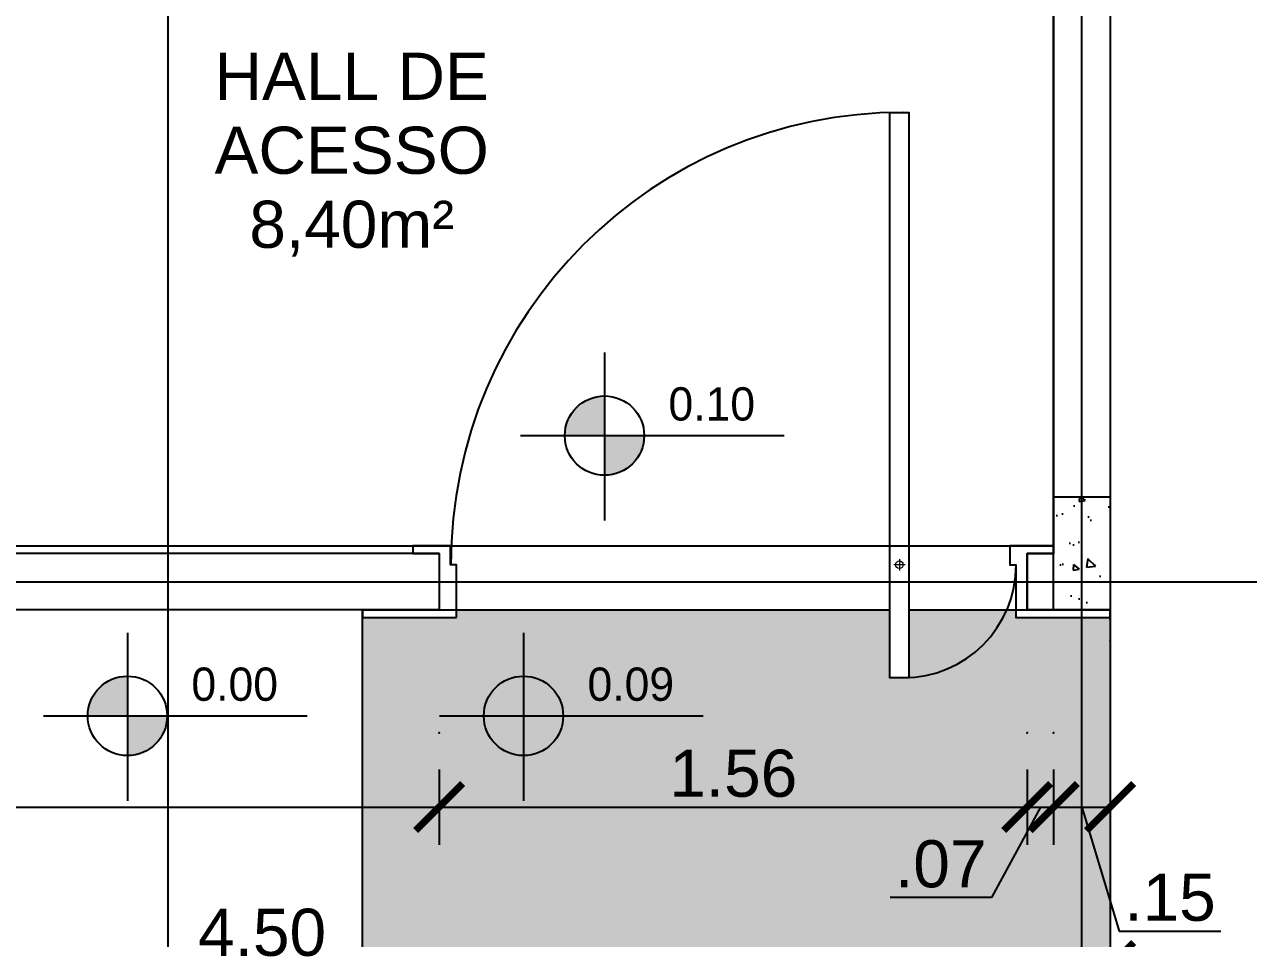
# Model space of a CAD drawing. Header units: metres. Extents: x 97 to 197, y 104 to 205.
# Drawn here: x 105.196 to 108.443, y 111.296 to 113.72 of the extents above; entities that cross this region are included whole.
import ezdxf

# ---------------------------------------------------------------- set-up
doc = ezdxf.new("R2010")
doc.units = ezdxf.units.M
doc.linetypes.add('ACAD_ISO10W100', pattern=[18, 12, -3, 0, -3])
doc.layers.get('0').update_dxf_attribs({"plot": 0})
doc.layers.add('00-AUX2', color=30, linetype='Continuous', plot=False)
doc.layers.add('01-Defpoints', color=7, linetype='Continuous', plot=False)
for name, color, linetype in [('1-ALV_CORTE', 5, 'Continuous'), ('11-ESQ_CORTE', 3, 'Continuous'), ('13-EST_PILARES', 6, 'Continuous'), ('15-COTAS', 14, 'Continuous'), ('16-EIXOS', 253, 'ACAD_ISO10W100'), ('18-HATCH', 1, 'Continuous'), ('5-PISO', 1, 'Continuous')]:
    doc.layers.add(name, color=color, linetype=linetype)
doc.layers.add('17-TEXTO', color=1, linetype='Continuous', lineweight=9)
doc.layers.add('A-DETL-THIN', color=151, linetype='Continuous', lineweight=18, plot=False)
doc.styles.add('Arial', font='arial.ttf', dxfattribs={"height": 125})
doc.styles.add('GRAF', font='GRAF.SHX')
doc.styles.get("Standard").update_dxf_attribs({"font": 'arial.ttf', "height": 2.5})
doc.dimstyles.new('COTA ANOTATIVA', dxfattribs={"dimtxt": 2.5, "dimasz": 2.5, "dimexe": 2, "dimexo": 1, "dimgap": 0.5, "dimtad": 1, "dimzin": 4, "dimdsep": 46, "dimtxsty": 'Standard', "dimblk": 'ARCHTICK', "dimcen": 1, "dimclrd": 256, "dimclre": 256, "dimclrt": 256, "dimazin": 0, "dimtfac": 1, "dimtofl": 0, "dimtmove": 1, "dimatfit": 3, "dimldrblk": 'DOT', "dimfxl": 2, "dimfxlon": 1, "dimtolj": 1, "dimtzin": 0, "dimarcsym": 0})

# ---------------------------------------------------------------- blocks, each defined once
blk = doc.blocks.new('PORTA_ACESSO')
at = {"layer": '1-ALV_CORTE'}
for p, q in [((-1.53, 0.15), (-1.53, 0)), ((0.03, 0.15), (0.03, 0))]:
    blk.add_line(p, q, dxfattribs=at)
at = {"layer": '11-ESQ_CORTE'}
blk.add_lwpolyline([(-0.2842, 0.12), (-0.2842, -0.18), (-0.3342, -0.18), (-0.3342, 1.32), (-0.2842, 1.32)], close=True, dxfattribs=at)
at = {"layer": '11-ESQ_CORTE', "ltscale": 0.1}
for points in [[(-1.4839, -0.02), (-1.4839, 0.12), (-1.5, 0.12), (-1.5, 0.17), (-1.6, 0.17), (-1.6, 0.15), (-1.53, 0.15), (-1.53, 0), (-1.7339, 0), (-1.7339, -0.02)], [(-0.0161, 0.17), (-0.0161, 0.12), (0, 0.12), (0, -0.02), (0.25, -0.02), (0.25, 0), (0.03, 0), (0.03, 0.15), (0.1, 0.15), (0.1, 0.17)]]:
    blk.add_lwpolyline(points, close=True, dxfattribs=at)
at = {"layer": '5-PISO', "color": 251, "true_color": 0x636466}
for radius, start, end in [(1.2, 90, 180), (0.3, 270, 0)]:
    blk.add_arc((-0.2992, 0.12), radius, start, end, dxfattribs=at)
at = {"layer": 'A-DETL-THIN'}
for p, q in [((-0.3092, 0.135), (-0.3092, 0.105)), ((-0.2942, 0.12), (-0.3242, 0.12))]:
    blk.add_line(p, q, dxfattribs=at)
blk.add_circle((-0.3092, 0.12), 0.01, dxfattribs=at)
blk = doc.blocks.new('NIVEL01')
at = {"layer": '15-COTAS', "true_color": 0x000000}
h = blk.add_hatch(color=18, dxfattribs=at)
h.dxf.hatch_style = 1
h.paths.add_polyline_path([(0, 0.1504, 0.414214), (-0.1504, 0), (0, 0)])
h.paths.add_polyline_path([(0.1504, 0), (0, 0), (0, -0.1504, 0.414214)])
for p, q in [((0, 0.3151), (0, -0.3222)), ((-0.3186, 0), (0.6814, 0))]:
    blk.add_line(p, q)
blk.add_circle((0, 0), 0.1504)
at = {"style": 'GRAF'}
blk.add_attdef('ELEV', (0.2425, 0.0571), '', height=0.1261, dxfattribs=at)
blk = doc.blocks.new('_ArchTick')
at = {"color": 0, "linetype": 'ByBlock', "const_width": 0.15}
blk.add_lwpolyline([(-0.5, -0.5), (0.5, 0.5)], dxfattribs=at)
blk = doc.blocks.new('*D225')
at = {"layer": '01-Defpoints', "color": 0, "transparency": 16777216}
for p in [(103.576, 112.0857), (108.076, 112.0857), (108.076, 111.2226)]:
    blk.add_point(p, dxfattribs=at)
at = {"layer": '15-COTAS', "lineweight": -2, "transparency": 16777216}
for p, q in [((103.576, 111.3226), (103.576, 111.1226)), ((108.076, 111.3226), (108.076, 111.1226)), ((103.576, 111.2226), (108.076, 111.2226))]:
    blk.add_line(p, q, dxfattribs=at)
at = {"layer": '15-COTAS', "lineweight": -2, "transparency": 16777216, "xscale": 0.125, "yscale": 0.125, "zscale": 0.125, "rotation": 180}
blk.add_blockref('_ArchTick', (103.576, 111.2226), dxfattribs=at)
at = {"layer": '15-COTAS', "lineweight": -2, "transparency": 16777216, "xscale": 0.125, "yscale": 0.125, "zscale": 0.125}
blk.add_blockref('_ArchTick', (108.076, 111.2226), dxfattribs=at)
at = {"layer": '15-COTAS', "transparency": 16777216, "insert": (105.826, 111.3114), "char_height": 0.125, "attachment_point": 5}
blk.add_mtext('\\A1;4.50', dxfattribs=at)
blk = doc.blocks.new('_Dot')
at = {"color": 0, "linetype": 'ByBlock', "lineweight": -2}
blk.add_line((-0.5, 0), (-1, 0), dxfattribs=at)
at = {"color": 0, "linetype": 'ByBlock', "const_width": 0.5}
blk.add_lwpolyline([(-0.25, 0, 1), (0.25, 0, 1)], format="xyb", close=True, dxfattribs=at)
blk = doc.blocks.new('*D227')
at = {"layer": '01-Defpoints', "color": 0, "transparency": 16777216}
for p in [(103.726, 111.9916), (106.296, 111.8416), (106.296, 111.6444)]:
    blk.add_point(p, dxfattribs=at)
at = {"layer": '15-COTAS', "lineweight": -2, "transparency": 16777216}
for p, q in [((103.726, 111.7444), (103.726, 111.5444)), ((106.296, 111.7444), (106.296, 111.5444)), ((103.726, 111.6444), (106.296, 111.6444))]:
    blk.add_line(p, q, dxfattribs=at)
at = {"layer": '15-COTAS', "lineweight": -2, "transparency": 16777216, "xscale": 0.125, "yscale": 0.125, "zscale": 0.125, "rotation": 180}
blk.add_blockref('_ArchTick', (103.726, 111.6444), dxfattribs=at)
at = {"layer": '15-COTAS', "lineweight": -2, "transparency": 16777216, "xscale": 0.125, "yscale": 0.125, "zscale": 0.125}
blk.add_blockref('_ArchTick', (106.296, 111.6444), dxfattribs=at)
at = {"layer": '15-COTAS', "transparency": 16777216, "insert": (105.011, 111.7333), "char_height": 0.125, "attachment_point": 5}
blk.add_mtext('\\A1;2.57', dxfattribs=at)
blk = doc.blocks.new('*D228')
at = {"layer": '01-Defpoints', "color": 0, "transparency": 16777216}
for p in [(106.296, 111.8416), (107.856, 111.8416), (107.856, 111.6444)]:
    blk.add_point(p, dxfattribs=at)
at = {"layer": '15-COTAS', "lineweight": -2, "transparency": 16777216}
for p, q in [((106.296, 111.7444), (106.296, 111.5444)), ((107.856, 111.7444), (107.856, 111.5444)), ((106.296, 111.6444), (107.856, 111.6444))]:
    blk.add_line(p, q, dxfattribs=at)
at = {"layer": '15-COTAS', "lineweight": -2, "transparency": 16777216, "xscale": 0.125, "yscale": 0.125, "zscale": 0.125, "rotation": 180}
blk.add_blockref('_ArchTick', (106.296, 111.6444), dxfattribs=at)
at = {"layer": '15-COTAS', "lineweight": -2, "transparency": 16777216, "xscale": 0.125, "yscale": 0.125, "zscale": 0.125}
blk.add_blockref('_ArchTick', (107.856, 111.6444), dxfattribs=at)
at = {"layer": '15-COTAS', "transparency": 16777216, "insert": (107.076, 111.7333), "char_height": 0.125, "attachment_point": 5}
blk.add_mtext('\\A1;1.56', dxfattribs=at)
blk = doc.blocks.new('*D229')
at = {"layer": '01-Defpoints', "color": 0, "transparency": 16777216}
for p in [(107.856, 111.8416), (107.926, 111.8416), (107.926, 111.6444)]:
    blk.add_point(p, dxfattribs=at)
at = {"layer": '15-COTAS', "lineweight": -2, "transparency": 16777216}
for p, q in [((107.856, 111.7444), (107.856, 111.5444)), ((107.926, 111.7444), (107.926, 111.5444)), ((107.891, 111.6444), (107.7609, 111.4043)), ((107.856, 111.6444), (107.926, 111.6444)), ((107.7609, 111.4043), (107.492, 111.4043))]:
    blk.add_line(p, q, dxfattribs=at)
at = {"layer": '15-COTAS', "lineweight": -2, "transparency": 16777216, "xscale": 0.125, "yscale": 0.125, "zscale": 0.125, "rotation": 180}
blk.add_blockref('_ArchTick', (107.856, 111.6444), dxfattribs=at)
at = {"layer": '15-COTAS', "lineweight": -2, "transparency": 16777216, "xscale": 0.125, "yscale": 0.125, "zscale": 0.125}
blk.add_blockref('_ArchTick', (107.926, 111.6444), dxfattribs=at)
at = {"layer": '15-COTAS', "transparency": 16777216, "insert": (107.6265, 111.4931), "char_height": 0.125, "attachment_point": 5}
blk.add_mtext('\\A1;.07', dxfattribs=at)
blk = doc.blocks.new('*D230')
at = {"layer": '01-Defpoints', "color": 0, "transparency": 16777216}
for p in [(108.076, 112.1416), (107.926, 111.8416), (108.076, 111.6444)]:
    blk.add_point(p, dxfattribs=at)
at = {"layer": '15-COTAS', "lineweight": -2, "transparency": 16777216}
for p, q in [((107.926, 111.7444), (107.926, 111.5444)), ((108.076, 111.7444), (108.076, 111.5444)), ((107.926, 111.6444), (108.076, 111.6444)), ((108.001, 111.6444), (108.0997, 111.3155)), ((108.0997, 111.3155), (108.3696, 111.3155))]:
    blk.add_line(p, q, dxfattribs=at)
at = {"layer": '15-COTAS', "lineweight": -2, "transparency": 16777216, "xscale": 0.125, "yscale": 0.125, "zscale": 0.125, "rotation": 180}
blk.add_blockref('_ArchTick', (107.926, 111.6444), dxfattribs=at)
at = {"layer": '15-COTAS', "lineweight": -2, "transparency": 16777216, "xscale": 0.125, "yscale": 0.125, "zscale": 0.125}
blk.add_blockref('_ArchTick', (108.076, 111.6444), dxfattribs=at)
at = {"layer": '15-COTAS', "transparency": 16777216, "insert": (108.2347, 111.4043), "char_height": 0.125, "attachment_point": 5}
blk.add_mtext('\\A1;.15', dxfattribs=at)
blk = doc.blocks.new('*D296')
at = {"layer": '15-COTAS', "lineweight": -2, "transparency": 16777216}
blk.add_arc((105.576, 118.1672), 0.556, 270, 5, dxfattribs=at)
at = {"layer": 'Defpoints', "color": 0, "transparency": 16777216}
for p in [(112.5494, 118.7773), (105.576, 118.1672), (105.576, 118.1672), (105.8679, 117.6939), (105.576, 111.1672)]:
    blk.add_point(p, dxfattribs=at)
at = {"layer": '15-COTAS', "lineweight": -2, "transparency": 16777216, "xscale": 0.125, "yscale": 0.125, "zscale": 0.125}
for p, rotation in [((106.1299, 118.2156), 95.00000000000047), ((105.576, 117.6112), 179.9999999999999)]:
    blk.add_blockref('_ArchTick', p, dxfattribs=dict(at, rotation=rotation))
at = {"layer": '15-COTAS', "transparency": 16777216, "insert": (106.0514, 117.7315), "char_height": 0.125, "attachment_point": 5, "rotation": 227.5}
blk.add_mtext('\\A1;95.00°', dxfattribs=at)
blk = doc.blocks.new('*D298')
at = {"layer": '15-COTAS', "lineweight": -2, "transparency": 16777216}
blk.add_arc((105.576, 118.1672), 0.556, 120, 270, dxfattribs=at)
at = {"layer": 'Defpoints', "color": 0, "transparency": 16777216}
for p in [(102.076, 124.2293), (105.0285, 118.2637), (105.576, 118.1672), (105.576, 118.1672), (105.576, 111.1672)]:
    blk.add_point(p, dxfattribs=at)
at = {"layer": '15-COTAS', "lineweight": -2, "transparency": 16777216, "xscale": 0.125, "yscale": 0.125, "zscale": 0.125, "rotation": 29.99999999999953}
blk.add_blockref('_ArchTick', (105.298, 118.6487), dxfattribs=at)
at = {"layer": '15-COTAS', "lineweight": -2, "transparency": 16777216, "xscale": 0.125, "yscale": 0.125, "zscale": 0.125}
blk.add_blockref('_ArchTick', (105.576, 117.6112), dxfattribs=at)
at = {"layer": '15-COTAS', "transparency": 16777216, "insert": (105.1248, 118.0462), "char_height": 0.125, "attachment_point": 5, "rotation": 285}
blk.add_mtext('\\A1;150.00°', dxfattribs=at)
blk = doc.blocks.new('*D299')
at = {"layer": '15-COTAS', "lineweight": -2, "transparency": 16777216}
blk.add_arc((108.076, 115.5752), 0.4861, 270, 5, dxfattribs=at)
at = {"layer": 'Defpoints', "color": 0, "transparency": 16777216}
for p in [(111.0003, 115.831), (108.076, 115.5752), (108.076, 115.5752), (108.3312, 115.1615), (108.076, 112.1672)]:
    blk.add_point(p, dxfattribs=at)
at = {"layer": '15-COTAS', "lineweight": -2, "transparency": 16777216, "xscale": 0.125, "yscale": 0.125, "zscale": 0.125}
for p, rotation in [((108.5602, 115.6175), 95.00000000000132), ((108.076, 115.0891), 180.0000000000005)]:
    blk.add_blockref('_ArchTick', p, dxfattribs=dict(at, rotation=rotation))
at = {"layer": '15-COTAS', "transparency": 16777216, "insert": (108.4999, 115.1868), "char_height": 0.125, "attachment_point": 5, "rotation": 227.5}
blk.add_mtext('\\A1;95.00°', dxfattribs=at)

msp = doc.modelspace()

# ---------------------------------------------------------------- hatches: boundary and pattern name
at = {"layer": '18-HATCH', "transparency": 33554508}
h = msp.add_hatch(color=254, dxfattribs=at)
h.dxf.hatch_style = 1
h.paths.add_polyline_path([(113.5749, 124.884), (113.5749, 124.3085, -0.706279), (112.158, 123.9283, -0.163371), (112.2667, 122.8106, 0.931401)])
edge = h.paths.add_edge_path()
edge.add_line((112.1544, 122.019), (112.1544, 121.5729))
edge = h.paths.add_edge_path()
edge.add_line((111.9313, 121.7984), (112.6313, 121.7984))
h.paths.add_polyline_path([(112.3021, 121.8163), (112.6153, 121.8163), (112.6153, 121.9487), (112.3021, 121.9487)], flags=9)
h.paths.add_polyline_path([(103.853, 118.645), (104.1098, 118.645), (104.1098, 118.9026), (103.853, 118.9026)], flags=9)
h.paths.add_polyline_path([(103.853, 118.345), (104.1098, 118.345), (104.1098, 118.6026), (103.853, 118.6026)], flags=9)
h.paths.add_polyline_path([(103.853, 118.045), (104.1098, 118.045), (104.1098, 118.3026), (103.853, 118.3026)], flags=9)
h.paths.add_polyline_path([(103.853, 117.745), (104.1098, 117.745), (104.1098, 118.0026), (103.853, 118.0026)], flags=9)
h.paths.add_polyline_path([(103.853, 117.448), (104.1098, 117.448), (104.1098, 117.7056), (103.853, 117.7056)], flags=9)
h.paths.add_polyline_path([(103.853, 117.145), (104.1098, 117.145), (104.1098, 117.4026), (103.853, 117.4026)], flags=9)
h.paths.add_polyline_path([(103.853, 116.845), (104.1098, 116.845), (104.1098, 117.1026), (103.853, 117.1026)], flags=9)
h.paths.add_polyline_path([(103.853, 116.545), (104.1098, 116.545), (104.1098, 116.8026), (103.853, 116.8026)], flags=9)
h.paths.add_polyline_path([(103.853, 116.245), (104.1098, 116.245), (104.1098, 116.5026), (103.853, 116.5026)], flags=9)
h.paths.add_polyline_path([(103.853, 115.945), (104.1098, 115.945), (104.1098, 116.2026), (103.853, 116.2026)], flags=9)
h.paths.add_polyline_path([(103.8648, 115.645), (104.0244, 115.645), (104.0244, 115.9026), (103.8648, 115.9026)], flags=9)
h.paths.add_polyline_path([(103.865, 115.345), (104.0246, 115.345), (104.0246, 115.6026), (103.865, 115.6026)], flags=9)
h.paths.add_polyline_path([(103.8638, 115.045), (104.0234, 115.045), (104.0234, 115.3026), (103.8638, 115.3026)], flags=9)
h.paths.add_polyline_path([(103.8655, 114.746), (104.0251, 114.746), (104.0251, 115.0036), (103.8655, 115.0036)], flags=9)
h.paths.add_polyline_path([(103.8648, 114.445), (104.0244, 114.445), (104.0244, 114.7026), (103.8648, 114.7026)], flags=9)
h.paths.add_polyline_path([(103.8698, 114.145), (104.0294, 114.145), (104.0294, 114.4026), (103.8698, 114.4026)], flags=9)
h.paths.add_polyline_path([(103.8647, 113.845), (104.0243, 113.845), (104.0243, 114.1026), (103.8647, 114.1026)], flags=9)
h.paths.add_polyline_path([(103.8669, 113.545), (104.0265, 113.545), (104.0265, 113.8026), (103.8669, 113.8026)], flags=9)
h.paths.add_polyline_path([(103.853, 113.245), (104.0126, 113.245), (104.0126, 113.5026), (103.853, 113.5026)], flags=9)
at = {"layer": '18-HATCH'}
h = msp.add_hatch(dxfattribs=at)
h.set_pattern_fill('AR-CONC', color=256, scale=0.001)
h.set_pattern_definition([(320, (96.64973, 180.4618), (-0.0159391, -0.18218467), [0.01905, -0.20955]), (265, (96.64973, 180.4618), (0.19105685, 0.0352434), [0.01524, -0.1676406]), (10.45144, (96.6484, 180.44661), (0.17511775, -0.14694125), [0.01619, -0.17809024]), (316.1842, (96.70053, 180.4618), (-0.0420423, -0.27107904), [0.028575, -0.314325]), (6.63556, (96.69703, 180.4392), (0.2474261, -0.2374041), [0.024285, -0.2671356]), (261.18415, (96.70053, 180.4618), (0.2474261, -0.2374041), [0.02286, -0.2514597]), (291, (96.68783, 180.4364), (-0.1022652, -0.1516144), [0.01905, -0.20955]), (236, (96.68783, 180.4364), (0.18418797, -0.06180203), [0.01524, -0.16764]), (341.45144, (96.67931, 180.42376), (0.08192277, -0.2134164), [0.01619, -0.17808994]), (307.5, (96.64973, 180.461793), (0.08455504, -0.003088603), [0, -0.165608, 0, -0.17018, 0, -0.168275]), (277.5, (96.64973, 180.46179), (0.10018057, -0.06681966), [0, -0.097028, 0, -0.161798, 0, -0.064135]), (237.5, (96.64973, 180.518435), (-0.005728744, -0.135590595), [0, -0.0635, 0, -0.19812, 0, -0.26289]), (227.5, (96.64973, 180.54384), (0.0254265, -0.14812918), [0, -0.08255, 0, -0.131572, 0, -0.18669])])
h.paths.add_polyline_path([(108.076, 112.1672), (108.076, 112.4672), (107.926, 112.4672), (107.926, 112.3172), (107.926, 112.1672)])
at = {"layer": '18-HATCH', "transparency": 33554508}
h = msp.add_hatch(color=254, dxfattribs=at)
h.dxf.hatch_style = 1
h.paths.add_polyline_path([(108.076, 111.1672), (108.076, 112.1472), (107.826, 112.1472), (107.826, 112.1672), (107.8018, 112.1672, -0.284649), (107.5419, 111.9875), (107.5419, 111.9872), (107.4919, 111.9872), (107.4919, 112.1672), (106.3421, 112.1672), (106.3421, 112.1472), (106.0921, 112.1472), (106.0921, 111.1672)])
h.paths.add_polyline_path([(107.876, 110.8672), (107.876, 111.1172), (105.876, 111.1172), (105.876, 110.8672)])
h.paths.add_polyline_path([(108.276, 110.5672), (108.276, 110.8172), (106.276, 110.8172), (106.276, 110.5672)])
h.paths.add_polyline_path([(105.876, 110.5139), (105.876, 110.2639), (107.876, 110.2639), (107.876, 110.5139)])
h.paths.add_polyline_path([(106.276, 110.2139), (106.276, 109.9639), (108.276, 109.9639), (108.276, 110.2139)])
h.paths.add_polyline_path([(105.876, 109.9107), (105.876, 109.6607), (107.876, 109.6607), (107.876, 109.9107)])
h.paths.add_polyline_path([(108.276, 109.3607), (108.276, 109.6107), (106.276, 109.6107), (106.276, 109.3607)])
h.paths.add_polyline_path([(105.876, 109.3074), (105.876, 109.0574), (107.876, 109.0574), (107.876, 109.3074)])
h.paths.add_polyline_path([(107.5419, 112.1672), (107.5419, 111.9875, 0.284649), (107.8018, 112.1672)], flags=17)
h.paths.add_polyline_path([(108.276, 108.7574), (108.276, 109.0074), (106.276, 109.0074), (106.276, 108.7574)])

# ---------------------------------------------------------------- linework, layer by layer
at = {"layer": '1-ALV_CORTE'}
for points in [[(109.6648, 120.0306), (110.6255, 120.1147), (111.0003, 115.831), (108.076, 115.5752), (108.076, 112.1672), (107.856, 112.1672)], [(109.6779, 119.8812), (110.2401, 119.9304), (110.2401, 119.9304), (110.2924, 119.3327), (110.5414, 119.3544), (110.8378, 115.9674), (108.2249, 115.7388), (107.926, 115.7126), (107.926, 115.7126), (107.926, 112.3172), (107.856, 112.3172)], [(106.296, 112.3172), (103.726, 112.3172)], [(106.296, 112.1672), (103.726, 112.1672)]]:
    msp.add_lwpolyline(points, dxfattribs=at)
at = {"layer": '13-EST_PILARES', "ltscale": 0.01}
msp.add_lwpolyline([(107.926, 112.4672), (108.076, 112.4672), (108.076, 112.1672), (107.926, 112.1672)], close=True, dxfattribs=at)
at = {"layer": '16-EIXOS'}
for p, q in [((108.001, 110.2755), (108.001, 122.5309)), ((105.576, 118.1672), (105.576, 111.1672)), ((102.0714, 112.2422), (109.6384, 112.2422))]:
    msp.add_line(p, q, dxfattribs=at)
at = {"layer": '5-PISO', "ltscale": 0.1}
msp.add_lwpolyline([(107.5419, 112.1672), (108.076, 112.1672), (108.076, 111.1672), (106.0921, 111.1672), (106.0921, 112.1672), (107.4919, 112.1672)], dxfattribs=at)

# ---------------------------------------------------------------- block references
msp.add_blockref('PORTA_ACESSO', (107.826, 112.1672))
at = {"layer": '15-COTAS', "xscale": 0.7, "yscale": 0.7, "zscale": 0.7}
for p, values in [((106.7344, 112.6297), {'ELEV': '0.10'}), ((105.4688, 111.8863), {'ELEV': '0.00'}), ((106.5196, 111.8863), {'ELEV': '0.09'})]:
    msp.add_blockref('NIVEL01', p, dxfattribs=at).add_auto_attribs(values)

# ---------------------------------------------------------------- dimensions: what is measured, and where the dimension line sits
at = {"layer": '15-COTAS', "transparency": 33554687}
dim = msp.add_angular_dim_2l(base=(108.3312, 115.1615), line1=((108.076, 115.5752), (108.076, 112.1672)), line2=((111.0003, 115.831), (108.076, 115.5752)), dimstyle='COTA ANOTATIVA', override={"dimscale": 0}, dxfattribs=at)
dim.commit()
dim.dimension.update_dxf_attribs({"geometry": '*D299', "text_midpoint": (108.4999, 115.1868)})
at = {"layer": '15-COTAS'}
for base, p1, p2, picture, middle in [((108.076, 111.6444), (107.926, 111.8416), (108.076, 112.1416), '*D230', (108.1247, 111.4043)), ((106.296, 111.6444), (103.726, 111.9916), (106.296, 111.8416), '*D227', (105.011, 111.7333)), ((107.856, 111.6444), (106.296, 111.8416), (107.856, 111.8416), '*D228', (107.076, 111.7333))]:
    dim = msp.add_linear_dim(base=base, p1=p1, p2=p2, angle=180, dimstyle='COTA ANOTATIVA', dxfattribs=at)
    dim.commit()
    dim.dimension.update_dxf_attribs({"geometry": picture, "text_midpoint": middle})
dim = msp.add_aligned_dim(p1=(103.576, 112.0857), p2=(108.076, 112.0857), distance=-0.8631, dimstyle='COTA ANOTATIVA', dxfattribs=at)
dim.commit()
dim.dimension.update_dxf_attribs({"geometry": '*D225', "text_midpoint": (105.826, 111.3114)})
dim = msp.add_linear_dim(base=(107.926, 111.6444), p1=(107.856, 111.8416), p2=(107.926, 111.8416), angle=180, dimstyle='COTA ANOTATIVA', dxfattribs=at)
dim.commit()
dim.dimension.update_dxf_attribs({"geometry": '*D229', "text_midpoint": (107.7359, 111.4043), "dimtype": 160})

# ---------------------------------------------------------------- next in the draw order: texts
at = {"layer": '17-TEXTO', "transparency": 33554687, "insert": (105.6915, 113.6454), "char_height": 0.125, "width": 0.744604, "attachment_point": 1, "line_spacing_factor": 0.941778, "style": 'Arial', "bg_fill": 3, "box_fill_scale": 1.25, "bg_fill_color": 256, "bg_fill_true_color": 13158600, "bg_fill_transparency": 0}
msp.add_mtext('\\pxqc;HALL DE ACESSO\\P8,40m²', dxfattribs=at)

# ---------------------------------------------------------------- next in the draw order: linework, layer by layer
at = {"layer": '00-AUX2', "transparency": 33554687}
msp.add_lwpolyline([(107.926, 112.3372), (107.926, 114.3362), (103.726, 114.3362), (103.726, 112.3372)], close=True, dxfattribs=at)

# ---------------------------------------------------------------- next in the draw order: dimensions: what is measured, and where the dimension line sits
at = {"layer": '15-COTAS', "transparency": 33554687}
for base, line2, picture, middle in [((105.0285, 118.2637), ((105.576, 118.1672), (102.076, 124.2293)), '*D298', (105.1248, 118.0462)), ((105.8679, 117.6939), ((105.576, 118.1672), (112.5494, 118.7773)), '*D296', (106.0514, 117.7315))]:
    dim = msp.add_angular_dim_2l(base=base, line1=((105.576, 118.1672), (105.576, 111.1672)), line2=line2, dimstyle='COTA ANOTATIVA', override={"dimscale": 0}, dxfattribs=at)
    dim.commit()
    dim.dimension.update_dxf_attribs({"geometry": picture, "text_midpoint": middle})

doc.saveas('drawing.dxf')
